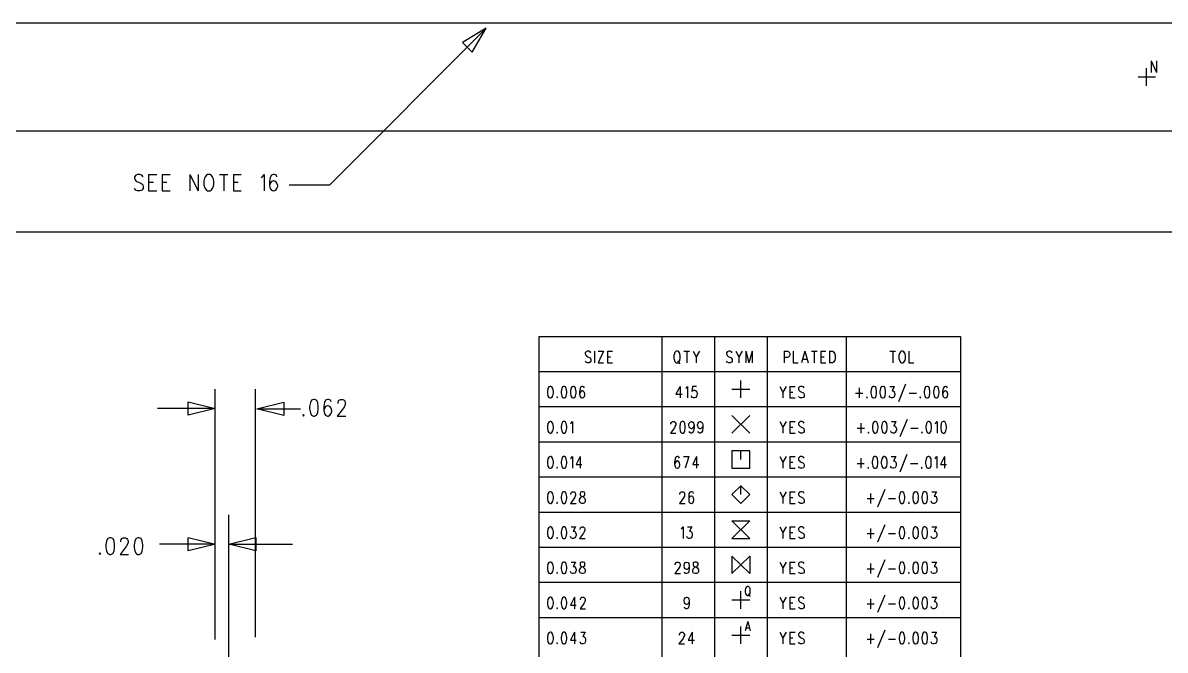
# Model space of a CAD drawing. Extents: x 11.9 to 28.1, y 10.8 to 21.2.
# Drawn here: x 19.087 to 23.316, y 12.72 to 15.041 of the extents above; entities that cross this region are included whole.
import ezdxf

# ---------------------------------------------------------------- set-up
doc = ezdxf.new("R2010")
doc.units = 0
doc.header["$MEASUREMENT"] = 0
doc.layers.add('LAYNR1', color=2, linetype='Continuous')

msp = doc.modelspace()

# ---------------------------------------------------------------- linework, layer by layer
at = {"layer": 'LAYNR1', "color": 7}
for points in [[(13.097, 15.041), (23.448, 15.041)], [(20.802, 15.021), (20.222, 14.441)], [(20.802, 15.021), (20.715, 14.968)], [(20.75, 14.932), (20.802, 15.021)], [(20.715, 14.968), (20.75, 14.932)], [(23.264, 14.9), (23.264, 14.857)], [(23.264, 14.9), (23.284, 14.857)], [(23.284, 14.9), (23.284, 14.857)], [(23.215, 14.841), (23.28, 14.841)], [(23.247, 14.808), (23.247, 14.873)], [(13.097, 14.641), (23.448, 14.641)], [(19.533, 14.471), (19.528, 14.477), (19.521, 14.48), (19.512, 14.48), (19.506, 14.477), (19.501, 14.471), (19.501, 14.466)], [(19.501, 14.466), (19.503, 14.46), (19.506, 14.457), (19.51, 14.454), (19.524, 14.448), (19.528, 14.445), (19.531, 14.442)], [(19.553, 14.48), (19.553, 14.419)], [(19.553, 14.48), (19.583, 14.48)], [(19.603, 14.48), (19.603, 14.419)], [(19.603, 14.48), (19.633, 14.48)], [(19.706, 14.48), (19.706, 14.419)], [(19.706, 14.48), (19.737, 14.419)], [(19.737, 14.48), (19.737, 14.419)], [(19.76, 14.466), (19.758, 14.457), (19.758, 14.442)], [(19.771, 14.48), (19.767, 14.477), (19.762, 14.471), (19.76, 14.466)], [(19.792, 14.466), (19.79, 14.471), (19.785, 14.477), (19.781, 14.48), (19.771, 14.48)], [(19.794, 14.442), (19.794, 14.457), (19.792, 14.466)], [(19.815, 14.48), (19.846, 14.48)], [(19.831, 14.48), (19.831, 14.419)], [(19.867, 14.48), (19.867, 14.419)], [(19.867, 14.48), (19.896, 14.48)], [(19.969, 14.469), (19.974, 14.471), (19.981, 14.48), (19.981, 14.419)], [(20.028, 14.471), (20.026, 14.477), (20.019, 14.48), (20.015, 14.48), (20.008, 14.477), (20.003, 14.469), (20.001, 14.454), (20.001, 14.439), (20.003, 14.428), (20.008, 14.422), (20.015, 14.419)], [(19.512, 14.419), (19.506, 14.422), (19.501, 14.428)], [(19.521, 14.419), (19.512, 14.419)], [(19.531, 14.442), (19.533, 14.437), (19.533, 14.428), (19.528, 14.422), (19.521, 14.419)], [(19.553, 14.451), (19.571, 14.451)], [(19.553, 14.419), (19.583, 14.419)], [(19.603, 14.451), (19.621, 14.451)], [(19.603, 14.419), (19.633, 14.419)], [(19.758, 14.442), (19.76, 14.434), (19.762, 14.428), (19.767, 14.422), (19.771, 14.419)], [(19.771, 14.419), (19.781, 14.419)], [(19.781, 14.419), (19.785, 14.422), (19.79, 14.428), (19.792, 14.434), (19.794, 14.442)], [(19.867, 14.451), (19.885, 14.451)], [(19.867, 14.419), (19.896, 14.419)], [(20.017, 14.419), (20.024, 14.422), (20.028, 14.428), (20.031, 14.437), (20.031, 14.439), (20.028, 14.448), (20.024, 14.454), (20.017, 14.457), (20.015, 14.457), (20.008, 14.454), (20.003, 14.448), (20.001, 14.439)], [(20.015, 14.419), (20.017, 14.419)], [(20.222, 14.441), (20.073, 14.441)], [(23.448, 14.266), (18.463, 14.266)], [(20.997, 13.881), (22.558, 13.881)], [(20.997, 13.881), (20.997, 10.891)], [(21.452, 13.881), (21.452, 10.891)], [(21.647, 13.881), (21.647, 10.891)], [(21.843, 13.881), (21.843, 10.891)], [(22.135, 13.881), (22.135, 10.891)], [(22.558, 13.881), (22.558, 10.891)], [(21.19, 13.82), (21.187, 13.824), (21.183, 13.826), (21.177, 13.826), (21.172, 13.824), (21.169, 13.82), (21.169, 13.816)], [(21.203, 13.826), (21.203, 13.783)], [(21.237, 13.826), (21.217, 13.783)], [(21.217, 13.826), (21.237, 13.826)], [(21.251, 13.826), (21.251, 13.783)], [(21.251, 13.826), (21.27, 13.826)], [(21.506, 13.826), (21.503, 13.824), (21.5, 13.82), (21.499, 13.816)], [(21.519, 13.816), (21.518, 13.82), (21.515, 13.824), (21.512, 13.826), (21.506, 13.826)], [(21.534, 13.826), (21.555, 13.826)], [(21.545, 13.826), (21.545, 13.783)], [(21.568, 13.826), (21.58, 13.805), (21.58, 13.783)], [(21.592, 13.826), (21.58, 13.805)], [(21.713, 13.82), (21.71, 13.824), (21.706, 13.826), (21.7, 13.826), (21.695, 13.824), (21.692, 13.82), (21.692, 13.816)], [(21.726, 13.826), (21.738, 13.805), (21.738, 13.783)], [(21.75, 13.826), (21.738, 13.805)], [(21.763, 13.826), (21.763, 13.783)], [(21.763, 13.826), (21.775, 13.783)], [(21.787, 13.826), (21.775, 13.783)], [(21.787, 13.826), (21.787, 13.783)], [(21.905, 13.826), (21.905, 13.783)], [(21.905, 13.826), (21.918, 13.826), (21.923, 13.824), (21.924, 13.822), (21.926, 13.818), (21.926, 13.812), (21.924, 13.807), (21.923, 13.805), (21.918, 13.803), (21.905, 13.803)], [(21.939, 13.826), (21.939, 13.783)], [(21.982, 13.826), (21.97, 13.783)], [(21.982, 13.826), (21.994, 13.783)], [(22.007, 13.826), (22.028, 13.826)], [(22.017, 13.826), (22.017, 13.783)], [(22.041, 13.826), (22.041, 13.783)], [(22.041, 13.826), (22.06, 13.826)], [(22.073, 13.826), (22.073, 13.783)], [(22.073, 13.826), (22.084, 13.826), (22.088, 13.824), (22.091, 13.82), (22.093, 13.816)], [(22.296, 13.826), (22.317, 13.826)], [(22.307, 13.826), (22.307, 13.783)], [(22.339, 13.826), (22.336, 13.824), (22.333, 13.82), (22.332, 13.816)], [(22.353, 13.816), (22.351, 13.82), (22.348, 13.824), (22.345, 13.826), (22.339, 13.826)], [(22.367, 13.826), (22.367, 13.783)], [(21.169, 13.816), (21.171, 13.812), (21.172, 13.81), (21.175, 13.807), (21.184, 13.803), (21.187, 13.801), (21.189, 13.799)], [(21.177, 13.783), (21.172, 13.785), (21.169, 13.789)], [(21.189, 13.799), (21.19, 13.795), (21.19, 13.789), (21.187, 13.785), (21.183, 13.783)], [(21.251, 13.805), (21.262, 13.805)], [(21.499, 13.816), (21.497, 13.81), (21.497, 13.799)], [(21.497, 13.799), (21.499, 13.793), (21.5, 13.789), (21.503, 13.785), (21.506, 13.783)], [(21.511, 13.791), (21.519, 13.779)], [(21.512, 13.783), (21.515, 13.785), (21.518, 13.789), (21.519, 13.793), (21.521, 13.799)], [(21.521, 13.799), (21.521, 13.81), (21.519, 13.816)], [(21.692, 13.816), (21.694, 13.812), (21.695, 13.81), (21.698, 13.807), (21.707, 13.803), (21.71, 13.801), (21.711, 13.799)], [(21.7, 13.783), (21.695, 13.785), (21.692, 13.789)], [(21.711, 13.799), (21.713, 13.795), (21.713, 13.789), (21.71, 13.785), (21.706, 13.783)], [(21.974, 13.797), (21.989, 13.797)], [(22.041, 13.805), (22.053, 13.805)], [(22.094, 13.799), (22.093, 13.793), (22.091, 13.789), (22.088, 13.785), (22.084, 13.783)], [(22.093, 13.816), (22.094, 13.81), (22.094, 13.799)], [(22.332, 13.816), (22.33, 13.81), (22.33, 13.799)], [(22.33, 13.799), (22.332, 13.793), (22.333, 13.789), (22.336, 13.785), (22.339, 13.783)], [(22.345, 13.783), (22.348, 13.785), (22.351, 13.789), (22.353, 13.793), (22.354, 13.799)], [(22.354, 13.799), (22.354, 13.81), (22.353, 13.816)], [(20.997, 13.751), (22.558, 13.751)], [(21.183, 13.783), (21.177, 13.783)], [(21.217, 13.783), (21.237, 13.783)], [(21.251, 13.783), (21.27, 13.783)], [(21.506, 13.783), (21.512, 13.783)], [(21.706, 13.783), (21.7, 13.783)], [(21.939, 13.783), (21.957, 13.783)], [(22.041, 13.783), (22.06, 13.783)], [(22.084, 13.783), (22.073, 13.783)], [(22.339, 13.783), (22.345, 13.783)], [(22.367, 13.783), (22.385, 13.783)], [(21.745, 13.653), (21.745, 13.718)], [(22.355, 13.704), (22.328, 13.639)], [(19.799, 12.759), (19.799, 13.686)], [(19.949, 12.768), (19.949, 13.686)], [(21.039, 13.696), (21.034, 13.694), (21.031, 13.688), (21.03, 13.677), (21.03, 13.671), (21.031, 13.661), (21.034, 13.655), (21.039, 13.653)], [(21.042, 13.653), (21.046, 13.655), (21.049, 13.661), (21.051, 13.671), (21.051, 13.677), (21.049, 13.688), (21.046, 13.694), (21.042, 13.696), (21.039, 13.696)], [(21.065, 13.657), (21.064, 13.655), (21.065, 13.653)], [(21.065, 13.653), (21.067, 13.655), (21.065, 13.657)], [(21.089, 13.696), (21.085, 13.694), (21.082, 13.688), (21.08, 13.677), (21.08, 13.671), (21.082, 13.661), (21.085, 13.655), (21.089, 13.653)], [(21.092, 13.653), (21.096, 13.655), (21.099, 13.661), (21.101, 13.671), (21.101, 13.677), (21.099, 13.688), (21.096, 13.694), (21.092, 13.696), (21.089, 13.696)], [(21.123, 13.696), (21.119, 13.694), (21.116, 13.688), (21.114, 13.677), (21.114, 13.671), (21.116, 13.661), (21.119, 13.655), (21.123, 13.653)], [(21.126, 13.653), (21.13, 13.655), (21.133, 13.661), (21.135, 13.671), (21.135, 13.677), (21.133, 13.688), (21.13, 13.694), (21.126, 13.696), (21.123, 13.696)], [(21.166, 13.69), (21.164, 13.694), (21.16, 13.696), (21.157, 13.696), (21.153, 13.694), (21.15, 13.688), (21.148, 13.677), (21.148, 13.667), (21.15, 13.659), (21.153, 13.655), (21.157, 13.653)], [(21.159, 13.653), (21.163, 13.655), (21.166, 13.659), (21.167, 13.665), (21.167, 13.667), (21.166, 13.673), (21.163, 13.677), (21.159, 13.68), (21.157, 13.68), (21.153, 13.677), (21.15, 13.673), (21.148, 13.667)], [(21.52, 13.696), (21.505, 13.667), (21.528, 13.667)], [(21.52, 13.696), (21.52, 13.653)], [(21.541, 13.688), (21.544, 13.69), (21.548, 13.696), (21.548, 13.653)], [(21.569, 13.653), (21.564, 13.655), (21.563, 13.657), (21.562, 13.661)], [(21.581, 13.696), (21.566, 13.696), (21.564, 13.677), (21.566, 13.68), (21.57, 13.682), (21.575, 13.682), (21.579, 13.68), (21.582, 13.675), (21.584, 13.669)], [(21.584, 13.669), (21.582, 13.665), (21.581, 13.659), (21.578, 13.655), (21.573, 13.653)], [(21.712, 13.686), (21.778, 13.686)], [(21.889, 13.696), (21.901, 13.675), (21.901, 13.653)], [(21.913, 13.696), (21.901, 13.675)], [(21.926, 13.696), (21.926, 13.653)], [(21.926, 13.696), (21.946, 13.696)], [(21.926, 13.675), (21.938, 13.675)], [(21.962, 13.694), (21.959, 13.69), (21.959, 13.686)], [(21.959, 13.686), (21.96, 13.682), (21.962, 13.68)], [(21.962, 13.655), (21.959, 13.659)], [(21.98, 13.69), (21.977, 13.694), (21.972, 13.696), (21.966, 13.696), (21.962, 13.694)], [(21.962, 13.68), (21.965, 13.677), (21.974, 13.673), (21.977, 13.671), (21.978, 13.669)], [(21.978, 13.669), (21.98, 13.665), (21.98, 13.659), (21.977, 13.655), (21.972, 13.653)], [(22.17, 13.671), (22.197, 13.671)], [(22.183, 13.69), (22.183, 13.653)], [(22.212, 13.657), (22.21, 13.655), (22.212, 13.653)], [(22.212, 13.653), (22.213, 13.655), (22.212, 13.657)], [(22.235, 13.696), (22.231, 13.694), (22.228, 13.688), (22.226, 13.677), (22.226, 13.671), (22.228, 13.661), (22.231, 13.655), (22.235, 13.653)], [(22.238, 13.696), (22.235, 13.696)], [(22.238, 13.653), (22.243, 13.655), (22.246, 13.661), (22.247, 13.671), (22.247, 13.677), (22.246, 13.688), (22.243, 13.694), (22.238, 13.696)], [(22.269, 13.696), (22.265, 13.694), (22.262, 13.688), (22.26, 13.677), (22.26, 13.671), (22.262, 13.661), (22.265, 13.655), (22.269, 13.653)], [(22.272, 13.653), (22.277, 13.655), (22.279, 13.661), (22.281, 13.671), (22.281, 13.677), (22.279, 13.688), (22.277, 13.694), (22.272, 13.696), (22.269, 13.696)], [(22.302, 13.653), (22.297, 13.655), (22.296, 13.657), (22.294, 13.661)], [(22.297, 13.696), (22.313, 13.696), (22.305, 13.68), (22.309, 13.68), (22.312, 13.677), (22.313, 13.675), (22.315, 13.669)], [(22.315, 13.669), (22.315, 13.665), (22.313, 13.659), (22.311, 13.655), (22.306, 13.653)], [(22.368, 13.671), (22.395, 13.671)], [(22.409, 13.657), (22.408, 13.655), (22.409, 13.653)], [(22.409, 13.653), (22.411, 13.655), (22.409, 13.657)], [(22.433, 13.696), (22.429, 13.694), (22.426, 13.688), (22.424, 13.677), (22.424, 13.671), (22.426, 13.661), (22.429, 13.655), (22.433, 13.653)], [(22.436, 13.653), (22.441, 13.655), (22.443, 13.661), (22.445, 13.671), (22.445, 13.677), (22.443, 13.688), (22.441, 13.694), (22.436, 13.696), (22.433, 13.696)], [(22.467, 13.696), (22.463, 13.694), (22.46, 13.688), (22.458, 13.677), (22.458, 13.671), (22.46, 13.661), (22.463, 13.655), (22.467, 13.653)], [(22.47, 13.653), (22.474, 13.655), (22.477, 13.661), (22.479, 13.671), (22.479, 13.677), (22.477, 13.688), (22.474, 13.694), (22.47, 13.696), (22.467, 13.696)], [(22.51, 13.69), (22.508, 13.694), (22.504, 13.696), (22.501, 13.696), (22.497, 13.694), (22.494, 13.688), (22.492, 13.677), (22.492, 13.667), (22.494, 13.659), (22.497, 13.655), (22.501, 13.653)], [(22.503, 13.653), (22.507, 13.655), (22.51, 13.659), (22.511, 13.665), (22.511, 13.667), (22.51, 13.673), (22.507, 13.677), (22.503, 13.68), (22.501, 13.68), (22.497, 13.677), (22.494, 13.673), (22.492, 13.667)], [(19.699, 13.589), (19.699, 13.639)], [(19.699, 13.639), (19.799, 13.614)], [(19.953, 13.613), (20.053, 13.638)], [(20.053, 13.638), (20.053, 13.588)], [(20.163, 13.647), (20.156, 13.645), (20.152, 13.636), (20.149, 13.621), (20.149, 13.613), (20.152, 13.598), (20.156, 13.589), (20.163, 13.586)], [(20.167, 13.586), (20.174, 13.589), (20.179, 13.598), (20.181, 13.613), (20.181, 13.621), (20.179, 13.636), (20.174, 13.645), (20.167, 13.647), (20.163, 13.647)], [(20.229, 13.639), (20.226, 13.645), (20.22, 13.647), (20.215, 13.647), (20.208, 13.645), (20.204, 13.636), (20.201, 13.621), (20.201, 13.607), (20.204, 13.595), (20.208, 13.589), (20.215, 13.586)], [(20.217, 13.586), (20.224, 13.589), (20.229, 13.595), (20.231, 13.604), (20.231, 13.607), (20.229, 13.615), (20.224, 13.621), (20.217, 13.624), (20.215, 13.624), (20.208, 13.621), (20.204, 13.615), (20.201, 13.607)], [(20.254, 13.633), (20.254, 13.636), (20.256, 13.642), (20.258, 13.645), (20.263, 13.647), (20.272, 13.647), (20.277, 13.645), (20.279, 13.642), (20.281, 13.636), (20.281, 13.63), (20.279, 13.624), (20.274, 13.615), (20.251, 13.586)], [(20.997, 13.621), (22.558, 13.621)], [(21.039, 13.653), (21.042, 13.653)], [(21.089, 13.653), (21.092, 13.653)], [(21.123, 13.653), (21.126, 13.653)], [(21.157, 13.653), (21.159, 13.653)], [(21.573, 13.653), (21.569, 13.653)], [(21.926, 13.653), (21.946, 13.653)], [(21.966, 13.653), (21.962, 13.655)], [(21.972, 13.653), (21.966, 13.653)], [(22.235, 13.653), (22.238, 13.653)], [(22.269, 13.653), (22.272, 13.653)], [(22.306, 13.653), (22.302, 13.653)], [(22.433, 13.653), (22.436, 13.653)], [(22.467, 13.653), (22.47, 13.653)], [(22.501, 13.653), (22.503, 13.653)], [(19.799, 13.614), (19.586, 13.614)], [(19.799, 13.614), (19.699, 13.589)], [(20.053, 13.588), (19.953, 13.613)], [(19.953, 13.613), (20.115, 13.613)], [(20.126, 13.592), (20.124, 13.589), (20.126, 13.586)], [(20.126, 13.586), (20.129, 13.589), (20.126, 13.592)], [(20.163, 13.586), (20.167, 13.586)], [(20.215, 13.586), (20.217, 13.586)], [(20.251, 13.586), (20.283, 13.586)], [(21.712, 13.523), (21.778, 13.588)], [(21.712, 13.588), (21.778, 13.523)], [(22.361, 13.574), (22.334, 13.509)], [(21.039, 13.566), (21.034, 13.564), (21.031, 13.558), (21.03, 13.547), (21.03, 13.541), (21.031, 13.531), (21.034, 13.525), (21.039, 13.523)], [(21.042, 13.523), (21.046, 13.525), (21.049, 13.531), (21.051, 13.541), (21.051, 13.547), (21.049, 13.558), (21.046, 13.564), (21.042, 13.566), (21.039, 13.566)], [(21.089, 13.566), (21.085, 13.564), (21.082, 13.558), (21.08, 13.547), (21.08, 13.541), (21.082, 13.531), (21.085, 13.525), (21.089, 13.523)], [(21.092, 13.523), (21.096, 13.525), (21.099, 13.531), (21.101, 13.541), (21.101, 13.547), (21.099, 13.558), (21.096, 13.564), (21.092, 13.566), (21.089, 13.566)], [(21.114, 13.558), (21.117, 13.56), (21.122, 13.566), (21.122, 13.523)], [(21.486, 13.556), (21.486, 13.558), (21.488, 13.562), (21.489, 13.564), (21.492, 13.566), (21.498, 13.566), (21.501, 13.564), (21.502, 13.562), (21.504, 13.558), (21.504, 13.554), (21.502, 13.55), (21.499, 13.543), (21.485, 13.523)], [(21.523, 13.564), (21.52, 13.558), (21.519, 13.547), (21.519, 13.541), (21.52, 13.531), (21.523, 13.525)], [(21.528, 13.566), (21.523, 13.564)], [(21.539, 13.547), (21.538, 13.558), (21.535, 13.564), (21.531, 13.566), (21.528, 13.566)], [(21.531, 13.523), (21.535, 13.525), (21.538, 13.531), (21.539, 13.541)], [(21.539, 13.541), (21.539, 13.547)], [(21.562, 13.539), (21.557, 13.541), (21.554, 13.545), (21.553, 13.552), (21.553, 13.554), (21.554, 13.56), (21.557, 13.564), (21.562, 13.566), (21.563, 13.566), (21.567, 13.564), (21.57, 13.56), (21.572, 13.552)], [(21.563, 13.539), (21.562, 13.539)], [(21.572, 13.552), (21.57, 13.545), (21.567, 13.541), (21.563, 13.539)], [(21.572, 13.541), (21.57, 13.531), (21.567, 13.525), (21.563, 13.523)], [(21.572, 13.552), (21.572, 13.541)], [(21.594, 13.539), (21.59, 13.541), (21.587, 13.545), (21.585, 13.552), (21.585, 13.554), (21.587, 13.56), (21.59, 13.564), (21.594, 13.566), (21.596, 13.566), (21.6, 13.564), (21.603, 13.56), (21.604, 13.552)], [(21.596, 13.539), (21.594, 13.539)], [(21.604, 13.552), (21.603, 13.545), (21.6, 13.541), (21.596, 13.539)], [(21.604, 13.541), (21.603, 13.531), (21.6, 13.525), (21.596, 13.523)], [(21.604, 13.552), (21.604, 13.541)], [(21.889, 13.566), (21.901, 13.545), (21.901, 13.523)], [(21.913, 13.566), (21.901, 13.545)], [(21.926, 13.566), (21.926, 13.523)], [(21.926, 13.566), (21.946, 13.566)], [(21.926, 13.545), (21.938, 13.545)], [(21.962, 13.564), (21.959, 13.56), (21.959, 13.556)], [(21.959, 13.556), (21.96, 13.552), (21.962, 13.55)], [(21.98, 13.56), (21.977, 13.564), (21.972, 13.566), (21.966, 13.566), (21.962, 13.564)], [(21.962, 13.55), (21.965, 13.547), (21.974, 13.543), (21.977, 13.541), (21.978, 13.539)], [(21.978, 13.539), (21.98, 13.535), (21.98, 13.529), (21.977, 13.525), (21.972, 13.523)], [(22.176, 13.541), (22.203, 13.541)], [(22.189, 13.56), (22.189, 13.523)], [(22.241, 13.566), (22.237, 13.564), (22.234, 13.558), (22.232, 13.547), (22.232, 13.541), (22.234, 13.531), (22.237, 13.525), (22.241, 13.523)], [(22.244, 13.523), (22.248, 13.525), (22.251, 13.531), (22.253, 13.541), (22.253, 13.547), (22.251, 13.558), (22.248, 13.564), (22.244, 13.566), (22.241, 13.566)], [(22.271, 13.564), (22.268, 13.558), (22.266, 13.547), (22.266, 13.541), (22.268, 13.531), (22.271, 13.525)], [(22.275, 13.566), (22.271, 13.564)], [(22.287, 13.547), (22.285, 13.558), (22.282, 13.564), (22.278, 13.566), (22.275, 13.566)], [(22.278, 13.523), (22.282, 13.525), (22.285, 13.531), (22.287, 13.541)], [(22.287, 13.541), (22.287, 13.547)], [(22.303, 13.525), (22.302, 13.527), (22.3, 13.531)], [(22.303, 13.566), (22.319, 13.566)], [(22.319, 13.566), (22.311, 13.55), (22.315, 13.55), (22.318, 13.547), (22.319, 13.545)], [(22.319, 13.545), (22.321, 13.539)], [(22.321, 13.539), (22.321, 13.535), (22.319, 13.529)], [(22.374, 13.541), (22.401, 13.541)], [(22.439, 13.566), (22.435, 13.564), (22.432, 13.558), (22.43, 13.547), (22.43, 13.541), (22.432, 13.531), (22.435, 13.525), (22.439, 13.523)], [(22.449, 13.558), (22.446, 13.564), (22.442, 13.566), (22.439, 13.566)], [(22.442, 13.523), (22.446, 13.525), (22.449, 13.531)], [(22.449, 13.531), (22.451, 13.541), (22.451, 13.547), (22.449, 13.558)], [(22.464, 13.558), (22.467, 13.56), (22.472, 13.566), (22.472, 13.523)], [(22.494, 13.566), (22.489, 13.564), (22.486, 13.558), (22.485, 13.547), (22.485, 13.541), (22.486, 13.531), (22.489, 13.525), (22.494, 13.523)], [(22.497, 13.523), (22.501, 13.525), (22.504, 13.531), (22.506, 13.541), (22.506, 13.547), (22.504, 13.558), (22.501, 13.564), (22.497, 13.566), (22.494, 13.566)], [(20.997, 13.491), (22.558, 13.491)], [(21.039, 13.523), (21.042, 13.523)], [(21.065, 13.527), (21.064, 13.525), (21.065, 13.523)], [(21.065, 13.523), (21.067, 13.525), (21.065, 13.527)], [(21.089, 13.523), (21.092, 13.523)], [(21.485, 13.523), (21.505, 13.523)], [(21.523, 13.525), (21.528, 13.523)], [(21.528, 13.523), (21.531, 13.523)], [(21.556, 13.525), (21.554, 13.529)], [(21.56, 13.523), (21.556, 13.525)], [(21.563, 13.523), (21.56, 13.523)], [(21.588, 13.525), (21.587, 13.529)], [(21.593, 13.523), (21.588, 13.525)], [(21.596, 13.523), (21.593, 13.523)], [(21.926, 13.523), (21.946, 13.523)], [(21.962, 13.525), (21.959, 13.529)], [(21.966, 13.523), (21.962, 13.525)], [(21.972, 13.523), (21.966, 13.523)], [(22.217, 13.527), (22.216, 13.525), (22.217, 13.523)], [(22.217, 13.523), (22.219, 13.525), (22.217, 13.527)], [(22.241, 13.523), (22.244, 13.523)], [(22.271, 13.525), (22.275, 13.523)], [(22.275, 13.523), (22.278, 13.523)], [(22.308, 13.523), (22.303, 13.525)], [(22.312, 13.523), (22.308, 13.523)], [(22.319, 13.529), (22.316, 13.525), (22.312, 13.523)], [(22.415, 13.527), (22.414, 13.525), (22.415, 13.523)], [(22.417, 13.525), (22.415, 13.527)], [(22.415, 13.523), (22.417, 13.525)], [(22.439, 13.523), (22.442, 13.523)], [(22.494, 13.523), (22.497, 13.523)], [(21.778, 13.458), (21.712, 13.458)], [(21.712, 13.458), (21.712, 13.393)], [(21.745, 13.426), (21.745, 13.458)], [(21.778, 13.393), (21.778, 13.458)], [(21.039, 13.436), (21.034, 13.434), (21.031, 13.428), (21.03, 13.417), (21.03, 13.411), (21.031, 13.401), (21.034, 13.395), (21.039, 13.393)], [(21.042, 13.393), (21.046, 13.395), (21.049, 13.401), (21.051, 13.411), (21.051, 13.417), (21.049, 13.428), (21.046, 13.434), (21.042, 13.436), (21.039, 13.436)], [(21.089, 13.436), (21.085, 13.434), (21.082, 13.428), (21.08, 13.417), (21.08, 13.411), (21.082, 13.401), (21.085, 13.395), (21.089, 13.393)], [(21.092, 13.393), (21.096, 13.395), (21.099, 13.401), (21.101, 13.411), (21.101, 13.417), (21.099, 13.428), (21.096, 13.434), (21.092, 13.436), (21.089, 13.436)], [(21.114, 13.428), (21.117, 13.43), (21.122, 13.436), (21.122, 13.393)], [(21.15, 13.436), (21.135, 13.407), (21.157, 13.407)], [(21.15, 13.436), (21.15, 13.393)], [(21.518, 13.43), (21.516, 13.434), (21.512, 13.436), (21.509, 13.436), (21.505, 13.434), (21.502, 13.428), (21.5, 13.417), (21.5, 13.407), (21.502, 13.399), (21.505, 13.395), (21.509, 13.393)], [(21.511, 13.393), (21.515, 13.395), (21.518, 13.399), (21.519, 13.405), (21.519, 13.407), (21.518, 13.413), (21.515, 13.417), (21.511, 13.42), (21.509, 13.42), (21.505, 13.417), (21.502, 13.413), (21.5, 13.407)], [(21.533, 13.436), (21.553, 13.436)], [(21.553, 13.436), (21.539, 13.393)], [(21.581, 13.436), (21.567, 13.407), (21.589, 13.407)], [(21.581, 13.436), (21.581, 13.393)], [(21.889, 13.436), (21.901, 13.415), (21.901, 13.393)], [(21.913, 13.436), (21.901, 13.415)], [(21.926, 13.436), (21.926, 13.393)], [(21.926, 13.436), (21.946, 13.436)], [(21.926, 13.415), (21.938, 13.415)], [(21.962, 13.434), (21.959, 13.43), (21.959, 13.426)], [(21.959, 13.426), (21.96, 13.422), (21.962, 13.42)], [(21.98, 13.43), (21.977, 13.434), (21.972, 13.436), (21.966, 13.436), (21.962, 13.434)], [(21.962, 13.42), (21.965, 13.417), (21.974, 13.413), (21.977, 13.411), (21.978, 13.409)], [(21.978, 13.409), (21.98, 13.405), (21.98, 13.399), (21.977, 13.395), (21.972, 13.393)], [(22.175, 13.411), (22.202, 13.411)], [(22.189, 13.43), (22.189, 13.393)], [(22.24, 13.436), (22.236, 13.434), (22.233, 13.428), (22.231, 13.417), (22.231, 13.411), (22.233, 13.401), (22.236, 13.395), (22.24, 13.393)], [(22.243, 13.393), (22.248, 13.395), (22.251, 13.401), (22.252, 13.411), (22.252, 13.417), (22.251, 13.428), (22.248, 13.434), (22.243, 13.436), (22.24, 13.436)], [(22.274, 13.436), (22.27, 13.434), (22.267, 13.428), (22.265, 13.417), (22.265, 13.411), (22.267, 13.401), (22.27, 13.395), (22.274, 13.393)], [(22.277, 13.393), (22.282, 13.395), (22.285, 13.401), (22.286, 13.411), (22.286, 13.417), (22.285, 13.428), (22.282, 13.434), (22.277, 13.436), (22.274, 13.436)], [(22.302, 13.436), (22.319, 13.436), (22.31, 13.42), (22.314, 13.42), (22.317, 13.417), (22.319, 13.415), (22.32, 13.409)], [(22.32, 13.409), (22.32, 13.405), (22.319, 13.399), (22.316, 13.395), (22.311, 13.393)], [(22.36, 13.444), (22.333, 13.379)], [(22.373, 13.411), (22.4, 13.411)], [(22.438, 13.436), (22.434, 13.434), (22.431, 13.428), (22.429, 13.417), (22.429, 13.411), (22.431, 13.401), (22.434, 13.395), (22.438, 13.393)], [(22.441, 13.393), (22.446, 13.395), (22.449, 13.401), (22.45, 13.411), (22.45, 13.417), (22.449, 13.428), (22.446, 13.434), (22.441, 13.436), (22.438, 13.436)], [(22.463, 13.428), (22.466, 13.43), (22.471, 13.436), (22.471, 13.393)], [(22.499, 13.436), (22.484, 13.407), (22.506, 13.407)], [(22.499, 13.436), (22.499, 13.393)], [(20.997, 13.361), (22.558, 13.361)], [(21.039, 13.393), (21.042, 13.393)], [(21.065, 13.397), (21.064, 13.395), (21.065, 13.393)], [(21.065, 13.393), (21.067, 13.395), (21.065, 13.397)], [(21.089, 13.393), (21.092, 13.393)], [(21.509, 13.393), (21.511, 13.393)], [(21.712, 13.393), (21.778, 13.393)], [(21.926, 13.393), (21.946, 13.393)], [(21.962, 13.395), (21.959, 13.399)], [(21.966, 13.393), (21.962, 13.395)], [(21.972, 13.393), (21.966, 13.393)], [(22.217, 13.397), (22.215, 13.395), (22.217, 13.393)], [(22.217, 13.393), (22.218, 13.395), (22.217, 13.397)], [(22.24, 13.393), (22.243, 13.393)], [(22.274, 13.393), (22.277, 13.393)], [(22.307, 13.393), (22.302, 13.395), (22.301, 13.397), (22.299, 13.401)], [(22.311, 13.393), (22.307, 13.393)], [(22.415, 13.397), (22.413, 13.395), (22.415, 13.393)], [(22.415, 13.393), (22.416, 13.395), (22.415, 13.397)], [(22.438, 13.393), (22.441, 13.393)], [(21.745, 13.328), (21.712, 13.296)], [(21.778, 13.296), (21.745, 13.328)], [(21.745, 13.296), (21.745, 13.328)], [(21.039, 13.306), (21.034, 13.304), (21.031, 13.298), (21.03, 13.288), (21.03, 13.281), (21.031, 13.271), (21.034, 13.265), (21.039, 13.263)], [(21.042, 13.263), (21.046, 13.265), (21.049, 13.271), (21.051, 13.281), (21.051, 13.288), (21.049, 13.298), (21.046, 13.304), (21.042, 13.306), (21.039, 13.306)], [(21.089, 13.306), (21.085, 13.304), (21.082, 13.298), (21.08, 13.288), (21.08, 13.281), (21.082, 13.271), (21.085, 13.265), (21.089, 13.263)], [(21.092, 13.263), (21.096, 13.265), (21.099, 13.271), (21.101, 13.281), (21.101, 13.288), (21.099, 13.298), (21.096, 13.304), (21.092, 13.306), (21.089, 13.306)], [(21.116, 13.296), (21.116, 13.298), (21.117, 13.302), (21.119, 13.304), (21.122, 13.306), (21.128, 13.306), (21.13, 13.304), (21.132, 13.302), (21.133, 13.298), (21.133, 13.294), (21.132, 13.29), (21.129, 13.283), (21.114, 13.263)], [(21.156, 13.263), (21.151, 13.265), (21.15, 13.267), (21.148, 13.271), (21.148, 13.277), (21.15, 13.281), (21.153, 13.285), (21.157, 13.288), (21.163, 13.29), (21.166, 13.292), (21.167, 13.296)], [(21.156, 13.306), (21.151, 13.304), (21.15, 13.3), (21.15, 13.296)], [(21.15, 13.296), (21.151, 13.292), (21.154, 13.29), (21.16, 13.288), (21.164, 13.285), (21.167, 13.281), (21.169, 13.277), (21.169, 13.271), (21.167, 13.267), (21.166, 13.265), (21.161, 13.263)], [(21.167, 13.296), (21.167, 13.3), (21.166, 13.304), (21.161, 13.306), (21.156, 13.306)], [(21.519, 13.296), (21.519, 13.298), (21.521, 13.302), (21.522, 13.304), (21.525, 13.306), (21.531, 13.306), (21.534, 13.304), (21.536, 13.302), (21.537, 13.298), (21.537, 13.294), (21.536, 13.29), (21.533, 13.283), (21.518, 13.263)], [(21.57, 13.3), (21.568, 13.304), (21.564, 13.306), (21.561, 13.306), (21.556, 13.304), (21.553, 13.298), (21.552, 13.288), (21.552, 13.277), (21.553, 13.269), (21.556, 13.265), (21.561, 13.263)], [(21.562, 13.263), (21.567, 13.265), (21.57, 13.269), (21.571, 13.275), (21.571, 13.277), (21.57, 13.283), (21.567, 13.288), (21.562, 13.29), (21.561, 13.29), (21.556, 13.288), (21.553, 13.283), (21.552, 13.277)], [(21.712, 13.296), (21.745, 13.263)], [(21.745, 13.263), (21.778, 13.296)], [(21.889, 13.306), (21.901, 13.285), (21.901, 13.263)], [(21.913, 13.306), (21.901, 13.285)], [(21.926, 13.306), (21.926, 13.263)], [(21.926, 13.306), (21.946, 13.306)], [(21.926, 13.285), (21.938, 13.285)], [(21.962, 13.304), (21.959, 13.3), (21.959, 13.296)], [(21.959, 13.296), (21.96, 13.292), (21.962, 13.29)], [(21.98, 13.3), (21.977, 13.304), (21.972, 13.306), (21.966, 13.306), (21.962, 13.304)], [(21.962, 13.29), (21.965, 13.288), (21.974, 13.283), (21.977, 13.281), (21.978, 13.279)], [(21.978, 13.279), (21.98, 13.275), (21.98, 13.269), (21.977, 13.265), (21.972, 13.263)], [(22.212, 13.281), (22.238, 13.281)], [(22.225, 13.3), (22.225, 13.263)], [(22.278, 13.314), (22.251, 13.249)], [(22.291, 13.281), (22.318, 13.281)], [(22.336, 13.304), (22.333, 13.298), (22.331, 13.288), (22.331, 13.281), (22.333, 13.271), (22.336, 13.265)], [(22.34, 13.306), (22.336, 13.304)], [(22.352, 13.288), (22.35, 13.298), (22.347, 13.304), (22.343, 13.306), (22.34, 13.306)], [(22.343, 13.263), (22.347, 13.265), (22.35, 13.271), (22.352, 13.281)], [(22.352, 13.281), (22.352, 13.288)], [(22.39, 13.306), (22.386, 13.304), (22.383, 13.298), (22.381, 13.288), (22.381, 13.281), (22.383, 13.271), (22.386, 13.265), (22.39, 13.263)], [(22.401, 13.298), (22.398, 13.304), (22.393, 13.306), (22.39, 13.306)], [(22.401, 13.271), (22.402, 13.281), (22.402, 13.288), (22.401, 13.298)], [(22.417, 13.298), (22.415, 13.288), (22.415, 13.281), (22.417, 13.271)], [(22.424, 13.306), (22.42, 13.304), (22.417, 13.298)], [(22.427, 13.263), (22.432, 13.265), (22.435, 13.271), (22.436, 13.281), (22.436, 13.288), (22.435, 13.298), (22.432, 13.304), (22.427, 13.306), (22.424, 13.306)], [(22.452, 13.306), (22.469, 13.306), (22.46, 13.29), (22.464, 13.29), (22.467, 13.288), (22.469, 13.285), (22.47, 13.279)], [(22.47, 13.279), (22.47, 13.275), (22.469, 13.269), (22.466, 13.265)], [(21.039, 13.263), (21.042, 13.263)], [(21.065, 13.267), (21.064, 13.265), (21.065, 13.263)], [(21.065, 13.263), (21.067, 13.265), (21.065, 13.267)], [(21.089, 13.263), (21.092, 13.263)], [(21.114, 13.263), (21.135, 13.263)], [(21.161, 13.263), (21.156, 13.263)], [(21.518, 13.263), (21.539, 13.263)], [(21.561, 13.263), (21.562, 13.263)], [(21.926, 13.263), (21.946, 13.263)], [(21.962, 13.265), (21.959, 13.269)], [(21.966, 13.263), (21.962, 13.265)], [(21.972, 13.263), (21.966, 13.263)], [(22.336, 13.265), (22.34, 13.263)], [(22.34, 13.263), (22.343, 13.263)], [(22.367, 13.267), (22.365, 13.265), (22.367, 13.263)], [(22.368, 13.265), (22.367, 13.267)], [(22.367, 13.263), (22.368, 13.265)], [(22.39, 13.263), (22.393, 13.263)], [(22.393, 13.263), (22.398, 13.265), (22.401, 13.271)], [(22.417, 13.271), (22.42, 13.265), (22.424, 13.263)], [(22.424, 13.263), (22.427, 13.263)], [(22.457, 13.263), (22.452, 13.265), (22.451, 13.267), (22.449, 13.271)], [(22.461, 13.263), (22.457, 13.263)], [(22.466, 13.265), (22.461, 13.263)], [(19.85, 11.873), (19.85, 13.221)], [(20.997, 13.231), (22.558, 13.231)], [(21.778, 13.133), (21.712, 13.198)], [(21.712, 13.198), (21.778, 13.198)], [(21.778, 13.198), (21.712, 13.133)], [(21.039, 13.176), (21.034, 13.174), (21.031, 13.168), (21.03, 13.158), (21.03, 13.151), (21.031, 13.141), (21.034, 13.135), (21.039, 13.133)], [(21.042, 13.133), (21.046, 13.135), (21.049, 13.141), (21.051, 13.151), (21.051, 13.158), (21.049, 13.168), (21.046, 13.174), (21.042, 13.176), (21.039, 13.176)], [(21.089, 13.176), (21.085, 13.174), (21.082, 13.168), (21.08, 13.158), (21.08, 13.151), (21.082, 13.141), (21.085, 13.135), (21.089, 13.133)], [(21.092, 13.133), (21.096, 13.135), (21.099, 13.141), (21.101, 13.151), (21.101, 13.158), (21.099, 13.168), (21.096, 13.174), (21.092, 13.176), (21.089, 13.176)], [(21.117, 13.176), (21.133, 13.176), (21.125, 13.16), (21.129, 13.16), (21.132, 13.158), (21.133, 13.155), (21.135, 13.149)], [(21.15, 13.166), (21.15, 13.168), (21.151, 13.172), (21.153, 13.174), (21.156, 13.176), (21.161, 13.176), (21.164, 13.174), (21.166, 13.172), (21.167, 13.168), (21.167, 13.164), (21.166, 13.16), (21.163, 13.153), (21.148, 13.133)], [(21.524, 13.168), (21.527, 13.17), (21.531, 13.176), (21.531, 13.133)], [(21.548, 13.176), (21.564, 13.176), (21.555, 13.16), (21.559, 13.16), (21.562, 13.158), (21.564, 13.155), (21.565, 13.149)], [(21.889, 13.176), (21.901, 13.155), (21.901, 13.133)], [(21.913, 13.176), (21.901, 13.155)], [(21.926, 13.176), (21.926, 13.133)], [(21.926, 13.176), (21.946, 13.176)], [(21.926, 13.155), (21.938, 13.155)], [(21.962, 13.174), (21.959, 13.17), (21.959, 13.166)], [(21.959, 13.166), (21.96, 13.162), (21.962, 13.16)], [(21.98, 13.17), (21.977, 13.174), (21.972, 13.176), (21.966, 13.176), (21.962, 13.174)], [(21.962, 13.16), (21.965, 13.158), (21.974, 13.153), (21.977, 13.151), (21.978, 13.149)], [(22.212, 13.151), (22.238, 13.151)], [(22.225, 13.17), (22.225, 13.133)], [(22.278, 13.184), (22.251, 13.119)], [(22.291, 13.151), (22.318, 13.151)], [(22.336, 13.174), (22.333, 13.168), (22.331, 13.158), (22.331, 13.151), (22.333, 13.141), (22.336, 13.135)], [(22.34, 13.176), (22.336, 13.174)], [(22.352, 13.158), (22.35, 13.168), (22.347, 13.174), (22.343, 13.176), (22.34, 13.176)], [(22.343, 13.133), (22.347, 13.135), (22.35, 13.141), (22.352, 13.151)], [(22.352, 13.151), (22.352, 13.158)], [(22.39, 13.176), (22.386, 13.174), (22.383, 13.168), (22.381, 13.158), (22.381, 13.151), (22.383, 13.141), (22.386, 13.135), (22.39, 13.133)], [(22.401, 13.168), (22.398, 13.174), (22.393, 13.176), (22.39, 13.176)], [(22.401, 13.141), (22.402, 13.151), (22.402, 13.158), (22.401, 13.168)], [(22.417, 13.168), (22.415, 13.158), (22.415, 13.151), (22.417, 13.141)], [(22.424, 13.176), (22.42, 13.174), (22.417, 13.168)], [(22.427, 13.133), (22.432, 13.135), (22.435, 13.141), (22.436, 13.151), (22.436, 13.158), (22.435, 13.168), (22.432, 13.174), (22.427, 13.176), (22.424, 13.176)], [(22.452, 13.176), (22.469, 13.176), (22.46, 13.16), (22.464, 13.16), (22.467, 13.158), (22.469, 13.155), (22.47, 13.149)], [(19.409, 13.135), (19.402, 13.133), (19.397, 13.124), (19.395, 13.109), (19.395, 13.101), (19.397, 13.086), (19.402, 13.077), (19.409, 13.074)], [(19.413, 13.074), (19.42, 13.077), (19.425, 13.086), (19.427, 13.101), (19.427, 13.109), (19.425, 13.124), (19.42, 13.133), (19.413, 13.135), (19.409, 13.135)], [(19.45, 13.121), (19.45, 13.124), (19.452, 13.13), (19.454, 13.133), (19.459, 13.135), (19.468, 13.135), (19.472, 13.133), (19.475, 13.13), (19.477, 13.124), (19.477, 13.118), (19.475, 13.112), (19.47, 13.103), (19.448, 13.074)], [(19.513, 13.135), (19.507, 13.133), (19.502, 13.124), (19.5, 13.109), (19.5, 13.101), (19.502, 13.086), (19.507, 13.077), (19.513, 13.074)], [(19.518, 13.074), (19.525, 13.077), (19.529, 13.086), (19.532, 13.101), (19.532, 13.109), (19.529, 13.124), (19.525, 13.133), (19.518, 13.135), (19.513, 13.135)], [(19.8, 13.112), (19.593, 13.112)], [(19.7, 13.087), (19.7, 13.137)], [(19.7, 13.137), (19.8, 13.112)], [(19.8, 13.112), (19.7, 13.087)], [(19.85, 13.112), (19.95, 13.137)], [(19.95, 13.087), (19.85, 13.112)], [(19.85, 13.112), (20.085, 13.112)], [(19.95, 13.137), (19.95, 13.087)], [(21.039, 13.133), (21.042, 13.133)], [(21.065, 13.137), (21.064, 13.135), (21.065, 13.133)], [(21.065, 13.133), (21.067, 13.135), (21.065, 13.137)], [(21.089, 13.133), (21.092, 13.133)], [(21.122, 13.133), (21.117, 13.135), (21.116, 13.137), (21.114, 13.141)], [(21.126, 13.133), (21.122, 13.133)], [(21.135, 13.149), (21.135, 13.145), (21.133, 13.139), (21.13, 13.135), (21.126, 13.133)], [(21.148, 13.133), (21.169, 13.133)], [(21.552, 13.133), (21.548, 13.135), (21.546, 13.137), (21.545, 13.141)], [(21.556, 13.133), (21.552, 13.133)], [(21.565, 13.149), (21.565, 13.145), (21.564, 13.139), (21.561, 13.135), (21.556, 13.133)], [(21.712, 13.133), (21.778, 13.133)], [(21.926, 13.133), (21.946, 13.133)], [(21.962, 13.135), (21.959, 13.139)], [(21.966, 13.133), (21.962, 13.135)], [(21.972, 13.133), (21.966, 13.133)], [(21.978, 13.149), (21.98, 13.145), (21.98, 13.139), (21.977, 13.135), (21.972, 13.133)], [(22.336, 13.135), (22.34, 13.133)], [(22.34, 13.133), (22.343, 13.133)], [(22.367, 13.137), (22.365, 13.135), (22.367, 13.133)], [(22.368, 13.135), (22.367, 13.137)], [(22.367, 13.133), (22.368, 13.135)], [(22.39, 13.133), (22.393, 13.133)], [(22.393, 13.133), (22.398, 13.135), (22.401, 13.141)], [(22.417, 13.141), (22.42, 13.135), (22.424, 13.133)], [(22.424, 13.133), (22.427, 13.133)], [(22.457, 13.133), (22.452, 13.135), (22.451, 13.137), (22.449, 13.141)], [(22.461, 13.133), (22.457, 13.133)], [(22.466, 13.135), (22.461, 13.133)], [(22.47, 13.149), (22.47, 13.145), (22.469, 13.139), (22.466, 13.135)], [(19.372, 13.08), (19.37, 13.077), (19.372, 13.074)], [(19.372, 13.074), (19.375, 13.077), (19.372, 13.08)], [(19.409, 13.074), (19.413, 13.074)], [(19.448, 13.074), (19.479, 13.074)], [(19.513, 13.074), (19.518, 13.074)], [(20.997, 13.101), (22.558, 13.101)], [(21.712, 13.003), (21.778, 13.068)], [(21.778, 13.003), (21.712, 13.068)], [(21.712, 13.068), (21.712, 13.003)], [(21.778, 13.068), (21.778, 13.003)], [(21.039, 13.046), (21.034, 13.044), (21.031, 13.038), (21.03, 13.028), (21.03, 13.021), (21.031, 13.011), (21.034, 13.005), (21.039, 13.003)], [(21.042, 13.003), (21.046, 13.005), (21.049, 13.011), (21.051, 13.021), (21.051, 13.028), (21.049, 13.038), (21.046, 13.044), (21.042, 13.046), (21.039, 13.046)], [(21.089, 13.046), (21.085, 13.044), (21.082, 13.038), (21.08, 13.028), (21.08, 13.021), (21.082, 13.011), (21.085, 13.005), (21.089, 13.003)], [(21.092, 13.003), (21.096, 13.005), (21.099, 13.011), (21.101, 13.021), (21.101, 13.028), (21.099, 13.038), (21.096, 13.044), (21.092, 13.046), (21.089, 13.046)], [(21.117, 13.046), (21.133, 13.046), (21.125, 13.03), (21.129, 13.03), (21.132, 13.028), (21.133, 13.025), (21.135, 13.019)], [(21.156, 13.003), (21.151, 13.005), (21.15, 13.007), (21.148, 13.011), (21.148, 13.017), (21.15, 13.021), (21.153, 13.025), (21.157, 13.028), (21.163, 13.03), (21.166, 13.032), (21.167, 13.036)], [(21.156, 13.046), (21.151, 13.044), (21.15, 13.04), (21.15, 13.036)], [(21.15, 13.036), (21.151, 13.032), (21.154, 13.03), (21.16, 13.028), (21.164, 13.025), (21.167, 13.021), (21.169, 13.017), (21.169, 13.011), (21.167, 13.007), (21.166, 13.005), (21.161, 13.003)], [(21.167, 13.036), (21.167, 13.04), (21.166, 13.044), (21.161, 13.046), (21.156, 13.046)], [(21.502, 13.036), (21.502, 13.038), (21.504, 13.042), (21.505, 13.044), (21.508, 13.046), (21.514, 13.046), (21.517, 13.044), (21.519, 13.042), (21.52, 13.038), (21.52, 13.034), (21.519, 13.03), (21.516, 13.023), (21.501, 13.003)], [(21.539, 13.021), (21.536, 13.025), (21.535, 13.032), (21.535, 13.034), (21.536, 13.04), (21.539, 13.044)], [(21.539, 13.044), (21.544, 13.046), (21.545, 13.046), (21.55, 13.044), (21.553, 13.04), (21.554, 13.032), (21.554, 13.021), (21.553, 13.011), (21.55, 13.005), (21.545, 13.003)], [(21.554, 13.032), (21.553, 13.025), (21.55, 13.021), (21.545, 13.019)], [(21.575, 13.003), (21.57, 13.005), (21.569, 13.007), (21.567, 13.011), (21.567, 13.017), (21.569, 13.021), (21.572, 13.025)], [(21.575, 13.046), (21.57, 13.044), (21.569, 13.04), (21.569, 13.036)], [(21.569, 13.036), (21.57, 13.032), (21.573, 13.03), (21.579, 13.028), (21.584, 13.025), (21.587, 13.021), (21.588, 13.017)], [(21.572, 13.025), (21.576, 13.028), (21.582, 13.03), (21.585, 13.032), (21.587, 13.036)], [(21.587, 13.036), (21.587, 13.04), (21.585, 13.044), (21.581, 13.046), (21.575, 13.046)], [(21.889, 13.046), (21.901, 13.025), (21.901, 13.003)], [(21.913, 13.046), (21.901, 13.025)], [(21.926, 13.046), (21.926, 13.003)], [(21.926, 13.046), (21.946, 13.046)], [(21.926, 13.025), (21.938, 13.025)], [(21.962, 13.044), (21.959, 13.04), (21.959, 13.036)], [(21.959, 13.036), (21.96, 13.032), (21.962, 13.03)], [(21.98, 13.04), (21.977, 13.044), (21.972, 13.046), (21.966, 13.046), (21.962, 13.044)], [(21.962, 13.03), (21.965, 13.028), (21.974, 13.023), (21.977, 13.021), (21.978, 13.019)], [(22.225, 13.04), (22.225, 13.003)], [(22.278, 13.054), (22.251, 12.989)], [(22.336, 13.044), (22.333, 13.038), (22.331, 13.028), (22.331, 13.021), (22.333, 13.011), (22.336, 13.005)], [(22.34, 13.046), (22.336, 13.044)], [(22.352, 13.028), (22.35, 13.038), (22.347, 13.044), (22.343, 13.046), (22.34, 13.046)], [(22.352, 13.021), (22.352, 13.028)], [(22.39, 13.046), (22.386, 13.044), (22.383, 13.038), (22.381, 13.028), (22.381, 13.021), (22.383, 13.011), (22.386, 13.005), (22.39, 13.003)], [(22.401, 13.038), (22.398, 13.044), (22.393, 13.046), (22.39, 13.046)], [(22.401, 13.011), (22.402, 13.021), (22.402, 13.028), (22.401, 13.038)], [(22.417, 13.038), (22.415, 13.028), (22.415, 13.021), (22.417, 13.011)], [(22.424, 13.046), (22.42, 13.044), (22.417, 13.038)], [(22.427, 13.003), (22.432, 13.005), (22.435, 13.011), (22.436, 13.021), (22.436, 13.028), (22.435, 13.038), (22.432, 13.044), (22.427, 13.046), (22.424, 13.046)], [(22.452, 13.046), (22.469, 13.046), (22.46, 13.03), (22.464, 13.03), (22.467, 13.028), (22.469, 13.025), (22.47, 13.019)], [(21.039, 13.003), (21.042, 13.003)], [(21.065, 13.007), (21.064, 13.005), (21.065, 13.003)], [(21.065, 13.003), (21.067, 13.005), (21.065, 13.007)], [(21.089, 13.003), (21.092, 13.003)], [(21.122, 13.003), (21.117, 13.005), (21.116, 13.007), (21.114, 13.011)], [(21.126, 13.003), (21.122, 13.003)], [(21.135, 13.019), (21.135, 13.015), (21.133, 13.009), (21.13, 13.005), (21.126, 13.003)], [(21.161, 13.003), (21.156, 13.003)], [(21.501, 13.003), (21.522, 13.003)], [(21.542, 13.003), (21.538, 13.005), (21.536, 13.009)], [(21.544, 13.019), (21.539, 13.021)], [(21.545, 13.003), (21.542, 13.003)], [(21.545, 13.019), (21.544, 13.019)], [(21.581, 13.003), (21.575, 13.003)], [(21.588, 13.011), (21.587, 13.007), (21.585, 13.005), (21.581, 13.003)], [(21.588, 13.017), (21.588, 13.011)], [(21.926, 13.003), (21.946, 13.003)], [(21.962, 13.005), (21.959, 13.009)], [(21.966, 13.003), (21.962, 13.005)], [(21.972, 13.003), (21.966, 13.003)], [(21.978, 13.019), (21.98, 13.015), (21.98, 13.009), (21.977, 13.005), (21.972, 13.003)], [(22.212, 13.021), (22.238, 13.021)], [(22.291, 13.021), (22.318, 13.021)], [(22.336, 13.005), (22.34, 13.003)], [(22.34, 13.003), (22.343, 13.003)], [(22.343, 13.003), (22.347, 13.005), (22.35, 13.011), (22.352, 13.021)], [(22.367, 13.007), (22.365, 13.005), (22.367, 13.003)], [(22.368, 13.005), (22.367, 13.007)], [(22.367, 13.003), (22.368, 13.005)], [(22.39, 13.003), (22.393, 13.003)], [(22.393, 13.003), (22.398, 13.005), (22.401, 13.011)], [(22.417, 13.011), (22.42, 13.005), (22.424, 13.003)], [(22.424, 13.003), (22.427, 13.003)], [(22.457, 13.003), (22.452, 13.005), (22.451, 13.007), (22.449, 13.011)], [(22.461, 13.003), (22.457, 13.003)], [(22.466, 13.005), (22.461, 13.003)], [(22.47, 13.019), (22.47, 13.015), (22.469, 13.009), (22.466, 13.005)], [(20.997, 12.971), (22.558, 12.971)], [(21.745, 12.873), (21.745, 12.938)], [(21.762, 12.948), (21.761, 12.943), (21.761, 12.935)], [(21.764, 12.951), (21.762, 12.948)], [(21.766, 12.954), (21.764, 12.951)], [(21.768, 12.956), (21.766, 12.954)], [(21.775, 12.954), (21.773, 12.956), (21.768, 12.956)], [(21.778, 12.951), (21.775, 12.954)], [(21.779, 12.948), (21.778, 12.951)], [(21.78, 12.935), (21.78, 12.943), (21.779, 12.948)], [(21.039, 12.916), (21.034, 12.914), (21.031, 12.908), (21.03, 12.898), (21.03, 12.891), (21.031, 12.881), (21.034, 12.875), (21.039, 12.873)], [(21.042, 12.873), (21.046, 12.875), (21.049, 12.881), (21.051, 12.891), (21.051, 12.898), (21.049, 12.908), (21.046, 12.914), (21.042, 12.916), (21.039, 12.916)], [(21.089, 12.916), (21.085, 12.914), (21.082, 12.908), (21.08, 12.898), (21.08, 12.891), (21.082, 12.881), (21.085, 12.875), (21.089, 12.873)], [(21.092, 12.873), (21.096, 12.875), (21.099, 12.881), (21.101, 12.891), (21.101, 12.898), (21.099, 12.908), (21.096, 12.914), (21.092, 12.916), (21.089, 12.916)], [(21.129, 12.916), (21.114, 12.887), (21.136, 12.887)], [(21.129, 12.916), (21.129, 12.873)], [(21.151, 12.906), (21.151, 12.908), (21.153, 12.912), (21.154, 12.914), (21.157, 12.916), (21.163, 12.916), (21.166, 12.914), (21.167, 12.912), (21.169, 12.908), (21.169, 12.904), (21.167, 12.9), (21.164, 12.893), (21.15, 12.873)], [(21.539, 12.891), (21.536, 12.895), (21.535, 12.902), (21.535, 12.904), (21.536, 12.91), (21.539, 12.914)], [(21.539, 12.914), (21.544, 12.916), (21.545, 12.916), (21.55, 12.914), (21.553, 12.91), (21.554, 12.902), (21.554, 12.891), (21.553, 12.881), (21.55, 12.875), (21.545, 12.873)], [(21.554, 12.902), (21.553, 12.895), (21.55, 12.891), (21.545, 12.889)], [(21.712, 12.906), (21.778, 12.906)], [(21.761, 12.935), (21.762, 12.93), (21.764, 12.927), (21.766, 12.924), (21.768, 12.922)], [(21.768, 12.922), (21.773, 12.922)], [(21.772, 12.928), (21.779, 12.919)], [(21.773, 12.922), (21.775, 12.924), (21.778, 12.927), (21.779, 12.93), (21.78, 12.935)], [(21.889, 12.916), (21.901, 12.895), (21.901, 12.873)], [(21.913, 12.916), (21.901, 12.895)], [(21.926, 12.916), (21.926, 12.873)], [(21.926, 12.916), (21.946, 12.916)], [(21.962, 12.914), (21.959, 12.91), (21.959, 12.906)], [(21.959, 12.906), (21.96, 12.902), (21.962, 12.9)], [(21.98, 12.91), (21.977, 12.914), (21.972, 12.916), (21.966, 12.916), (21.962, 12.914)], [(21.962, 12.9), (21.965, 12.898), (21.974, 12.893), (21.977, 12.891), (21.978, 12.889)], [(22.225, 12.91), (22.225, 12.873)], [(22.278, 12.924), (22.251, 12.859)], [(22.336, 12.914), (22.333, 12.908), (22.331, 12.898), (22.331, 12.891), (22.333, 12.881), (22.336, 12.875)], [(22.34, 12.916), (22.336, 12.914)], [(22.352, 12.898), (22.35, 12.908), (22.347, 12.914), (22.343, 12.916), (22.34, 12.916)], [(22.352, 12.891), (22.352, 12.898)], [(22.39, 12.916), (22.386, 12.914), (22.383, 12.908), (22.381, 12.898), (22.381, 12.891), (22.383, 12.881), (22.386, 12.875), (22.39, 12.873)], [(22.401, 12.908), (22.398, 12.914), (22.393, 12.916), (22.39, 12.916)], [(22.401, 12.881), (22.402, 12.891), (22.402, 12.898), (22.401, 12.908)], [(22.417, 12.908), (22.415, 12.898), (22.415, 12.891), (22.417, 12.881)], [(22.424, 12.916), (22.42, 12.914), (22.417, 12.908)], [(22.427, 12.873), (22.432, 12.875), (22.435, 12.881), (22.436, 12.891), (22.436, 12.898), (22.435, 12.908), (22.432, 12.914), (22.427, 12.916), (22.424, 12.916)], [(22.452, 12.916), (22.469, 12.916), (22.46, 12.9), (22.464, 12.9), (22.467, 12.898), (22.469, 12.895), (22.47, 12.889)], [(21.039, 12.873), (21.042, 12.873)], [(21.065, 12.877), (21.064, 12.875), (21.065, 12.873)], [(21.065, 12.873), (21.067, 12.875), (21.065, 12.877)], [(21.089, 12.873), (21.092, 12.873)], [(21.15, 12.873), (21.17, 12.873)], [(21.542, 12.873), (21.538, 12.875), (21.536, 12.879)], [(21.544, 12.889), (21.539, 12.891)], [(21.545, 12.873), (21.542, 12.873)], [(21.545, 12.889), (21.544, 12.889)], [(21.926, 12.895), (21.938, 12.895)], [(21.926, 12.873), (21.946, 12.873)], [(21.962, 12.875), (21.959, 12.879)], [(21.966, 12.873), (21.962, 12.875)], [(21.972, 12.873), (21.966, 12.873)], [(21.978, 12.889), (21.98, 12.885), (21.98, 12.879), (21.977, 12.875), (21.972, 12.873)], [(22.212, 12.891), (22.238, 12.891)], [(22.291, 12.891), (22.318, 12.891)], [(22.336, 12.875), (22.34, 12.873)], [(22.34, 12.873), (22.343, 12.873)], [(22.343, 12.873), (22.347, 12.875), (22.35, 12.881), (22.352, 12.891)], [(22.367, 12.877), (22.365, 12.875), (22.367, 12.873)], [(22.368, 12.875), (22.367, 12.877)], [(22.367, 12.873), (22.368, 12.875)], [(22.39, 12.873), (22.393, 12.873)], [(22.393, 12.873), (22.398, 12.875), (22.401, 12.881)], [(22.417, 12.881), (22.42, 12.875), (22.424, 12.873)], [(22.424, 12.873), (22.427, 12.873)], [(22.457, 12.873), (22.452, 12.875), (22.451, 12.877), (22.449, 12.881)], [(22.461, 12.873), (22.457, 12.873)], [(22.466, 12.875), (22.461, 12.873)], [(22.47, 12.889), (22.47, 12.885), (22.469, 12.879), (22.466, 12.875)], [(20.997, 12.841), (22.558, 12.841)], [(21.771, 12.826), (21.761, 12.792)], [(21.771, 12.826), (21.78, 12.792)], [(21.039, 12.786), (21.034, 12.784), (21.031, 12.778), (21.03, 12.767), (21.03, 12.761), (21.031, 12.751), (21.034, 12.745), (21.039, 12.743)], [(21.042, 12.743), (21.046, 12.745), (21.049, 12.751), (21.051, 12.761), (21.051, 12.767), (21.049, 12.778), (21.046, 12.784), (21.042, 12.786), (21.039, 12.786)], [(21.089, 12.786), (21.085, 12.784), (21.082, 12.778), (21.08, 12.767), (21.08, 12.761), (21.082, 12.751), (21.085, 12.745), (21.089, 12.743)], [(21.092, 12.743), (21.096, 12.745), (21.099, 12.751), (21.101, 12.761), (21.101, 12.767), (21.099, 12.778), (21.096, 12.784), (21.092, 12.786), (21.089, 12.786)], [(21.129, 12.786), (21.114, 12.757), (21.136, 12.757)], [(21.129, 12.786), (21.129, 12.743)], [(21.153, 12.786), (21.169, 12.786), (21.16, 12.77), (21.164, 12.77), (21.167, 12.767), (21.169, 12.765), (21.17, 12.759)], [(21.518, 12.776), (21.518, 12.778), (21.519, 12.782), (21.521, 12.784), (21.524, 12.786), (21.53, 12.786), (21.533, 12.784), (21.534, 12.782), (21.536, 12.778), (21.536, 12.774), (21.534, 12.77), (21.531, 12.763), (21.516, 12.743)], [(21.565, 12.786), (21.55, 12.757), (21.573, 12.757)], [(21.565, 12.786), (21.565, 12.743)], [(21.712, 12.776), (21.778, 12.776)], [(21.745, 12.743), (21.745, 12.808)], [(21.765, 12.803), (21.777, 12.803)], [(21.889, 12.786), (21.901, 12.765), (21.901, 12.743)], [(21.913, 12.786), (21.901, 12.765)], [(21.926, 12.786), (21.926, 12.743)], [(21.926, 12.786), (21.946, 12.786)], [(21.962, 12.784), (21.959, 12.78), (21.959, 12.776)], [(21.959, 12.776), (21.96, 12.772), (21.962, 12.77)], [(21.98, 12.78), (21.977, 12.784), (21.972, 12.786), (21.966, 12.786), (21.962, 12.784)], [(21.962, 12.77), (21.965, 12.767), (21.974, 12.763), (21.977, 12.761), (21.978, 12.759)], [(22.225, 12.78), (22.225, 12.743)], [(22.278, 12.794), (22.251, 12.729)], [(22.336, 12.784), (22.333, 12.778), (22.331, 12.767), (22.331, 12.761), (22.333, 12.751), (22.336, 12.745)], [(22.34, 12.786), (22.336, 12.784)], [(22.352, 12.767), (22.35, 12.778), (22.347, 12.784), (22.343, 12.786), (22.34, 12.786)], [(22.39, 12.786), (22.386, 12.784), (22.383, 12.778), (22.381, 12.767), (22.381, 12.761), (22.383, 12.751), (22.386, 12.745), (22.39, 12.743)], [(22.401, 12.778), (22.398, 12.784), (22.393, 12.786), (22.39, 12.786)], [(22.401, 12.751), (22.402, 12.761), (22.402, 12.767), (22.401, 12.778)], [(22.417, 12.778), (22.415, 12.767), (22.415, 12.761), (22.417, 12.751)], [(22.424, 12.786), (22.42, 12.784), (22.417, 12.778)], [(22.427, 12.743), (22.432, 12.745), (22.435, 12.751), (22.436, 12.761), (22.436, 12.767), (22.435, 12.778), (22.432, 12.784), (22.427, 12.786), (22.424, 12.786)], [(22.452, 12.786), (22.469, 12.786), (22.46, 12.77), (22.464, 12.77), (22.467, 12.767), (22.469, 12.765), (22.47, 12.759)], [(21.039, 12.743), (21.042, 12.743)], [(21.065, 12.747), (21.064, 12.745), (21.065, 12.743)], [(21.065, 12.743), (21.067, 12.745), (21.065, 12.747)], [(21.089, 12.743), (21.092, 12.743)], [(21.157, 12.743), (21.153, 12.745), (21.151, 12.747), (21.15, 12.751)], [(21.161, 12.743), (21.157, 12.743)], [(21.17, 12.759), (21.17, 12.755), (21.169, 12.749), (21.166, 12.745), (21.161, 12.743)], [(21.516, 12.743), (21.537, 12.743)], [(21.926, 12.765), (21.938, 12.765)], [(21.926, 12.743), (21.946, 12.743)], [(21.962, 12.745), (21.959, 12.749)], [(21.966, 12.743), (21.962, 12.745)], [(21.972, 12.743), (21.966, 12.743)], [(21.978, 12.759), (21.98, 12.755), (21.98, 12.749), (21.977, 12.745), (21.972, 12.743)], [(22.212, 12.761), (22.238, 12.761)], [(22.291, 12.761), (22.318, 12.761)], [(22.336, 12.745), (22.34, 12.743)], [(22.34, 12.743), (22.343, 12.743)], [(22.343, 12.743), (22.347, 12.745), (22.35, 12.751), (22.352, 12.761)], [(22.352, 12.761), (22.352, 12.767)], [(22.367, 12.747), (22.365, 12.745), (22.367, 12.743)], [(22.368, 12.745), (22.367, 12.747)], [(22.367, 12.743), (22.368, 12.745)], [(22.39, 12.743), (22.393, 12.743)], [(22.393, 12.743), (22.398, 12.745), (22.401, 12.751)], [(22.417, 12.751), (22.42, 12.745), (22.424, 12.743)], [(22.424, 12.743), (22.427, 12.743)], [(22.457, 12.743), (22.452, 12.745), (22.451, 12.747), (22.449, 12.751)], [(22.461, 12.743), (22.457, 12.743)], [(22.466, 12.745), (22.461, 12.743)], [(22.47, 12.759), (22.47, 12.755), (22.469, 12.749), (22.466, 12.745)]]:
    msp.add_lwpolyline(points, dxfattribs=at)

doc.saveas('drawing.dxf')
